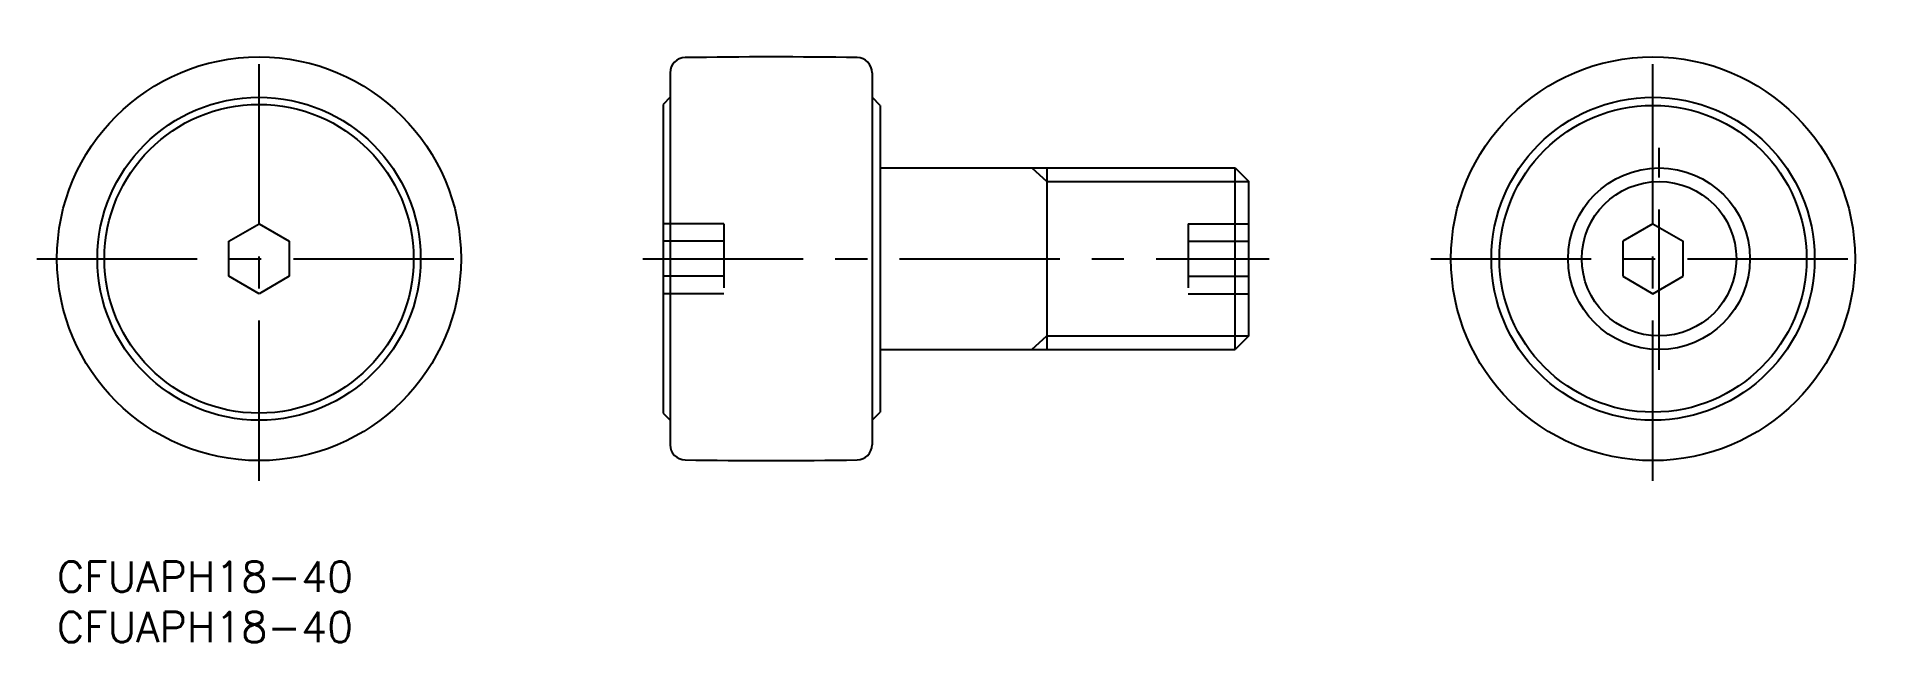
# Model space of a CAD drawing. Extents: x -2 to 180, y -8 to 52.
import ezdxf

# ---------------------------------------------------------------- set-up
doc = ezdxf.new("R2010")
doc.units = 0
doc.header["$LTSCALE"] = 0.5
doc.linetypes.add('CENTER', pattern=[50.8, 31.75, -6.35, 6.35, -6.35])
doc.linetypes.add('DASHED', pattern=[19.05, 12.7, -6.35])
for name, color, linetype in [('MSM_CENTER', 1, 'CENTER'), ('MSM_CONTINUOUS', 7, 'CONTINUOUS'), ('MSM_DASHED', 4, 'DASHED'), ('MSM_NARROW', 5, 'CONTINUOUS'), ('MSM_PART_NUMBER', 7, 'CONTINUOUS')]:
    doc.layers.add(name, color=color, linetype=linetype)
doc.styles.get("Standard").update_dxf_attribs({"font": 'txt.shx', "height": 3, "bigfont": 'bigfont.shx'})

# ---------------------------------------------------------------- blocks, each defined once
blk = doc.blocks.new('*U15')
at = {"layer": 'MSM_PART_NUMBER'}
blk.add_text('CFUAPH18-40', height=3, dxfattribs=at).set_placement((0, -3))
blk = doc.blocks.new('*U16')
at = {"layer": 'MSM_PART_NUMBER'}
blk.add_text('CFUAPH18-40', height=3, dxfattribs=at).set_placement((0, -8))

msp = doc.modelspace()

# ---------------------------------------------------------------- linework, layer by layer
at = {"layer": 'MSM_CENTER'}
for p, q in [((20, 8), (20, 52)), ((158, 8), (158, 52)), ((158.6, 19), (158.6, 41)), ((-2, 30), (42, 30)), ((58, 30), (120, 30)), ((136, 30), (180, 30))]:
    msp.add_line(p, q, dxfattribs=at)
at = {"layer": 'MSM_CONTINUOUS'}
for p, q in [((60.7, 48.43), (60.7, 11.57)), ((80.7, 48.43), (80.7, 11.57)), ((60.7, 46), (60, 45.3)), ((81.5, 45.2), (80.7, 46)), ((60, 45.3), (60, 14.7)), ((81.5, 45.2), (81.5, 14.8)), ((81.5, 39), (116.65, 39)), ((98, 39), (98, 21)), ((116.65, 21), (116.65, 39)), ((116.65, 39), (118, 37.65)), ((118, 22.35), (118, 37.65)), ((17, 31.73), (20, 33.46)), ((20, 33.46), (23, 31.73)), ((158, 33.46), (155, 31.73)), ((158, 33.46), (161, 31.73)), ((17, 28.27), (17, 31.73)), ((23, 31.73), (23, 28.27)), ((155, 31.73), (155, 28.27)), ((161, 28.27), (161, 31.73)), ((20, 26.54), (17, 28.27)), ((23, 28.27), (20, 26.54)), ((155, 28.27), (158, 26.54)), ((158, 26.54), (161, 28.27)), ((118, 22.35), (116.65, 21)), ((81.5, 21), (116.65, 21)), ((60, 14.7), (60.7, 14)), ((80.7, 14), (81.5, 14.8))]:
    msp.add_line(p, q, dxfattribs=at)
for centre, radius in [((20, 30), 20), ((158, 30), 20), ((20, 30), 16), ((158, 30), 16), ((20, 30), 15.3), ((158, 30), 15.2), ((158.6, 30), 9)]:
    msp.add_circle(centre, radius, dxfattribs=at)
for centre, radius, start, end in [((62.2, 48.43), 1.5, 90.9828, 180), ((70.75, -450), 500, 89.0287, 90.9828), ((79.2, 48.43), 1.5, 0, 89.0287), ((62.2, 11.57), 1.5, 180, 269.0172), ((79.2, 11.57), 1.5, 270.9713, 0), ((70.75, 510), 500, 269.0172, 270.9713)]:
    msp.add_arc(centre, radius, start, end, dxfattribs=at)
at = {"layer": 'MSM_DASHED'}
for p, q in [((66, 33.46), (60, 33.46)), ((66, 33.46), (66, 26.54)), ((112, 33.46), (118, 33.46)), ((112, 33.46), (112, 26.54)), ((66, 31.73), (60, 31.73)), ((112, 31.73), (118, 31.73)), ((66, 28.27), (60, 28.27)), ((112, 28.27), (118, 28.27)), ((66, 26.54), (60, 26.54)), ((112, 26.54), (118, 26.54))]:
    msp.add_line(p, q, dxfattribs=at)
at = {"layer": 'MSM_NARROW'}
for p, q in [((96.5, 39), (98, 37.65)), ((98, 37.65), (118, 37.65)), ((96.5, 21), (98, 22.35)), ((98, 22.35), (118, 22.35))]:
    msp.add_line(p, q, dxfattribs=at)
msp.add_circle((158.6, 30), 7.65, dxfattribs=at)

# ---------------------------------------------------------------- block references
at = {"layer": 'MSM_CONTINUOUS'}
for name in ['*U15', '*U16']:
    msp.add_blockref(name, (0, 0), dxfattribs=at)

doc.saveas('drawing.dxf')
